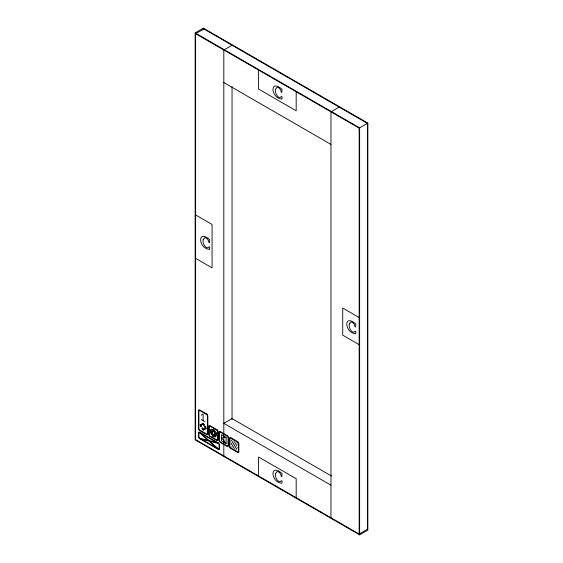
<?xml version="1.0" encoding="UTF-8"?>
<svg xmlns="http://www.w3.org/2000/svg" width="563" height="563" viewBox="0 0 563 563"><rect width="100%" height="100%" fill="white"/><g stroke="black" fill="none" stroke-linecap="round" stroke-linejoin="round"><path stroke-width="0.84" d="M216.108 432.884L216.319 434.024L215.333 434.024M210.653 429.97L210.689 431.617M215.84 436.571L215.995 435.072L214.559 434.108L214.412 435.818L215.305 436.768M210.625 432.201L211.357 431.898M231.104 441.068L231.597 440.097M231.104 444.735L233.061 440.892M234.504 441.73L231.738 447.156M233.181 448L235.946 442.56M234.623 448.831L237.164 443.841M236.066 449.661L237.199 447.437M211.758 434.312L212.511 433.503M212.511 435.769L213.511 436.789M212.701 435.734L212.406 436.051L212.525 434.453L213.841 434.509L213.539 434.833L214.897 436.768L213.666 436.747M195.15 32.9L203.37 28.15L367.85 123.114L367.85 530.1L359.63 534.85L195.15 439.886L195.15 32.9L359.63 127.864L359.63 534.85M195.614 33.71L203.841 28.966L367.386 123.381L367.386 529.29L359.159 534.034L195.614 439.619L195.614 33.71L359.159 128.132L367.85 123.114M232.04 45.244L223.814 49.994L223.814 455.896M339.186 107.104L330.96 111.854L330.96 517.756M201.16 424.263L200.083 424.882L201.16 426.754M202.054 423.742L203.137 423.123L204.214 424.988M201.237 424.396L200.238 424.974L201.237 426.712M202.131 423.876L203.137 423.299L204.137 425.037M201.533 424.748L200.688 425.234L201.533 426.691M202.293 424.305L203.137 423.826L203.975 425.276M201.61 424.882L200.843 425.325L201.61 426.648M202.37 424.439L203.137 424.002L203.897 425.325M203.897 428.851L203.137 429.295L202.37 427.971M204.665 428.408L205.425 427.971L204.665 426.648M203.975 428.985L203.137 429.47L202.293 428.014M204.742 428.542L205.579 428.056L204.742 426.599M204.137 429.414L203.137 429.998L202.131 428.26M205.031 428.9L206.037 428.323L205.031 426.585M204.214 429.548L203.137 430.174L202.054 428.302M205.108 429.034L206.192 428.408L205.108 426.543M210.787 429.921L211.681 429.879L211.364 429.119L212.54 430.716L212.378 432.285L212.202 431.511L210.844 431.483M201.258 415.17L203.137 414.115L203.137 420.624M226.115 437.36L221.512 437.747L226.115 443.44L226.115 437.36L221.512 434.706L221.512 440.787L226.115 443.44M211.575 429.773C209.893 429.224 210.245 432.856 212.16 431.617M214.552 431.582L213.264 431.547L212.737 429.886L213.743 429.921M212.603 434.559L213.602 434.608L214.644 436.473M213.891 429.843L214.672 431.202M223.814 82.55L330.96 144.409M195.614 214.96L212.068 224.454L212.068 267.868L195.614 258.368M359.159 317.518L342.712 308.024L342.712 335.154L359.159 344.647M331.586 476.059L232.04 418.59L223.814 423.334L330.96 485.2M201.258 419.541L205.016 421.708M214.686 432.848L214.179 432.511L215.326 434.129L216.621 434.129L216.122 433.806L216.086 432.701M214.468 432.799L214.721 430.639L215.974 432.497M214.932 436.705L213.37 436.536M214.193 430.139L212.631 429.78L213.222 431.652L214.63 431.687L214.545 430.716M210.865 433.067L211.779 434.453L212.624 433.545L211.364 431.793L210.653 431.912L210.696 432.771M210.808 433.109L210.541 432.44M359.159 128.132L359.159 534.034M296.187 91.776L296.187 110.77L258.593 89.06L258.593 70.072M296.187 497.678L296.187 478.684L258.593 456.98L258.593 475.974M232.04 86.582L232.04 419.519M203.37 28.15L203.37 29.909M203.236 239.599C201.779 242.604 206.375 250.774 209.07 246.742L209.718 247.115L209.57 249.339C198.465 248.853 196.853 228.529 209.661 239.62L209.471 242.695L208.81 242.315C208.655 240.112 207.022 237.67 204.629 237.67L203.236 239.599M275.61 89.285C274.146 92.29 278.748 100.46 281.437 96.428L282.084 96.801L281.943 99.025C270.838 98.539 269.227 78.215 282.028 89.306L281.845 92.381L281.183 92.001C281.028 89.798 279.396 87.356 277.003 87.356L275.61 89.285M275.61 473.483C274.146 476.481 278.748 484.659 281.437 480.626L282.084 480.999L281.943 483.223C270.838 482.73 269.227 462.413 282.028 473.504L281.845 476.579L281.183 476.199C281.028 473.99 279.396 471.555 277.003 471.555L275.61 473.483M349.391 323.978C347.934 326.983 352.529 335.154 355.218 331.121L355.872 331.494L355.725 333.718C344.619 333.233 343.008 312.908 355.816 323.999L355.626 327.075L354.964 326.695C354.81 324.492 353.177 322.05 350.784 322.057L349.391 323.978M215.911 435.108L215.559 436.818L214.496 435.818L214.637 434.256L215.911 435.108M208.233 440.386L199.591 438.246L201.139 439.14L209.014 441.089L218.43 449.126L209.788 441.286L218.43 443.426L216.882 442.532L209.014 440.583L199.591 432.546L208.233 440.386M206.607 413.946L199.668 409.941A1.738 1.006 60 0 0 198.436 410.645L198.436 428.429A1.738 1.006 60 0 0 199.668 430.561L206.607 434.566A1.738 1.006 60 0 0 207.838 433.855L207.838 416.078A1.738 1.006 60 0 0 206.607 413.946M206.607 414.488L199.668 410.483A1.077 0.619 60 0 0 198.908 410.92L198.908 428.696A1.077 0.619 60 0 0 199.668 430.019L206.607 434.024A1.077 0.619 60 0 0 207.367 433.58L207.367 415.804A1.077 0.619 60 0 0 206.607 414.488M216.945 429.682L210.006 425.677A1.738 1.006 60 0 0 208.774 426.388L208.774 434.397A1.738 1.006 60 0 0 210.006 436.529L216.945 440.533A1.738 1.006 60 0 0 218.177 439.823L218.177 431.814A1.738 1.006 60 0 0 216.945 429.682M227.283 435.649L220.344 431.645A1.738 1.006 60 0 0 219.113 432.356L219.113 440.365A1.738 1.006 60 0 0 220.344 442.497L227.283 446.501A1.738 1.006 60 0 0 228.515 445.79L228.515 437.782A1.738 1.006 60 0 0 227.283 435.649M237.621 441.617L230.682 437.613A1.738 1.006 60 0 0 229.451 438.324L229.451 446.332A1.738 1.006 60 0 0 230.682 448.465L237.621 452.469A1.738 1.006 60 0 0 238.853 451.758L238.853 443.75A1.738 1.006 60 0 0 237.621 441.617M216.945 430.223L210.006 426.219A1.077 0.619 60 0 0 209.246 426.655L209.246 434.664A1.077 0.619 60 0 0 210.006 435.987L216.945 439.992A1.077 0.619 60 0 0 217.705 439.548L217.705 431.54A1.077 0.619 60 0 0 216.945 430.223M227.283 436.191L220.344 432.187A1.077 0.619 60 0 0 219.584 432.623L219.584 440.639A1.077 0.619 60 0 0 220.344 441.955L227.283 445.959A1.077 0.619 60 0 0 228.043 445.523L228.043 437.507A1.077 0.619 60 0 0 227.283 436.191M237.621 442.159L230.682 438.155A1.077 0.619 60 0 0 229.922 438.598L229.922 446.607A1.077 0.619 60 0 0 230.682 447.923L237.621 451.927A1.077 0.619 60 0 0 238.381 451.491L238.381 443.482A1.077 0.619 60 0 0 237.621 442.159M218.353 442.975L199.668 432.187A1.738 1.006 60 0 0 198.436 432.898L198.436 436.564A1.738 1.006 60 0 0 199.668 438.697L218.353 449.485A1.738 1.006 60 0 0 219.584 448.774L219.584 445.108A1.738 1.006 60 0 0 218.353 442.975M218.353 443.517L199.668 432.729A1.077 0.619 60 0 0 198.908 433.172L198.908 436.839A1.077 0.619 60 0 0 199.668 438.155L218.353 448.943A1.077 0.619 60 0 0 219.113 448.507L219.113 444.833A1.077 0.619 60 0 0 218.353 443.517"/></g></svg>
